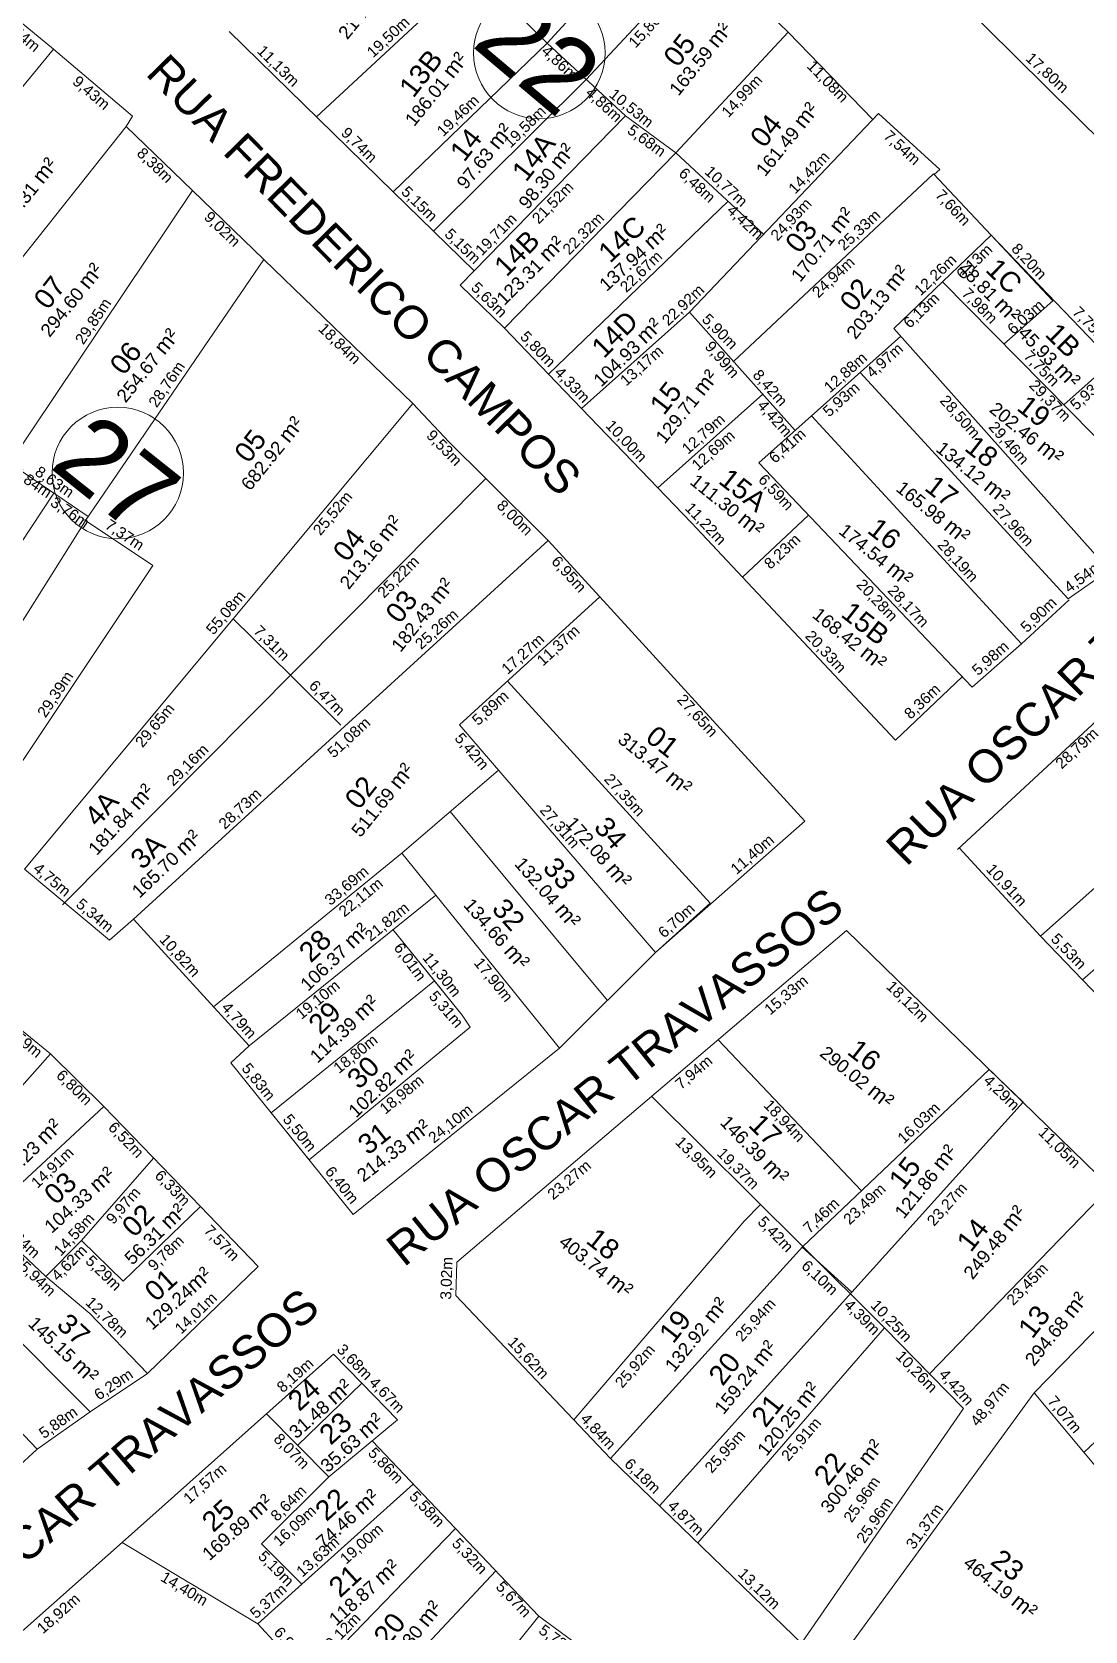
# Model space of a CAD drawing. Header units: metres. Extents: x 3808 to 8215, y 2374 to 6187.
# Drawn here: x 6014.8 to 6110.6, y 3909.4 to 4054.9 of the extents above; entities that cross this region are included whole.
import ezdxf

# ---------------------------------------------------------------- set-up
doc = ezdxf.new("R2010")
doc.units = ezdxf.units.M
doc.linetypes.add('CENTER', pattern=[2, 1.25, -0.25, 0.25, -0.25])
for name, color, linetype in [('0 - Cotas', 7, 'Continuous'), ('0 - Linhas Quadras', 7, 'Continuous'), ('0 - Nome Ruas', 7, 'CENTER'), ('0 - Numero de Lotes', 6, 'Continuous'), ('0 - Número de Quadra', 7, 'CENTER'), ('0 - Área Dos Lotes', 1, 'Continuous')]:
    doc.layers.add(name, color=color, linetype=linetype)
doc.styles.add('Arial', font='arial.ttf')
doc.styles.add('pedro', font='arial.ttf', dxfattribs={"height": 3})

msp = doc.modelspace()

# ---------------------------------------------------------------- linework, layer by layer
at = {"layer": '0 - Linhas Quadras', "linetype": 'Continuous', "lineweight": 5}
for p, q in [((6082.735, 4074.054, 0), (6112.454, 4044.574, 0)), ((6047.498, 4067.829, 0), (6061.697, 4053.857, 0)), ((6072.49, 4065.655, 0), (6061.697, 4053.857, 0)), ((6076.065, 4062.165, 0), (6065.264, 4050.552, 0)), ((6076.065, 4062.165, 0), (6083.617, 4054.871, 0)), ((6040.727, 4047.156, 0), (6055.016, 4060.432, 0)), ((6016.8, 4053.323, 0), (6011.75, 4057.475, 0)), ((6047.689, 4040.35, 0), (6032.771, 4054.934, 0)), ((6083.617, 4054.871, 0), (6073.413, 4043.885, 0)), ((6091.333, 4046.92, 0), (6083.617, 4054.871, 0)), ((6016.8, 4053.323, 0), (6005.086, 4039.075, 0)), ((6023.991, 4047.218, 0), (6016.8, 4053.323, 0)), ((6061.697, 4053.857, 0), (6047.689, 4040.35, 0)), ((6068.831, 4047.247, 0), (6061.697, 4053.857, 0)), ((6065.264, 4050.552, 0), (6051.37, 4036.751, 0)), ((6074.664, 4029.39, 0), (6091.838, 4047.452, 0)), ((6091.838, 4047.452, 0), (6097.42, 4042.386, 0)), ((6023.419, 4046.275, 0), (6003.599, 4021.356, 0)), ((6023.419, 4046.275, 0), (6023.991, 4047.218, 0)), ((6029.447, 4040.449, 0), (6023.419, 4046.275, 0)), ((6053.789, 4031.861, 0), (6068.831, 4047.247, 0)), ((6068.831, 4047.247, 0), (6073.413, 4043.885, 0)), ((6057.813, 4027.928, 0), (6073.413, 4043.885, 0)), ((6073.413, 4043.885, 0), (6081.396, 4036.47, 0)), ((6096.826, 4041.991, 0), (6078.648, 4024.916, 0)), ((6102.072, 4036.405, 0), (6096.826, 4041.991, 0)), ((6097.42, 4042.386, 0), (6096.907, 4041.904, 0)), ((6029.447, 4040.449, 0), (6012.828, 4015.656, 0)), ((6035.933, 4034.181, 0), (6029.447, 4040.449, 0)), ((6047.689, 4040.35, 0), (6055.051, 4033.152, 0)), ((6061.829, 4023.749, 0), (6078.159, 4039.477, 0)), ((6102.072, 4036.405, 0), (6093.226, 4027.911, 0)), ((6113.116, 4024.902, 0), (6102.072, 4036.405, 0)), ((6102.072, 4036.405, 0), (6107.686, 4030.428, 0)), ((6035.933, 4034.181, 0), (6019.71, 4010.438, 0)), ((6035.933, 4034.181, 0), (6049.483, 4021.085, 0)), ((6057.813, 4027.928, 0), (6053.789, 4031.861, 0)), ((6097.649, 4032.158, 0), (6118.319, 4011.188, 0)), ((6107.686, 4030.428, 0), (6103.249, 4026.477, 0)), ((6074.664, 4029.39, 0), (6064.827, 4020.63, 0)), ((6074.664, 4029.39, 0), (6084.247, 4018.629, 0)), ((6061.829, 4023.749, 0), (6057.813, 4027.928, 0)), ((6080.941, 4015.685, 0), (6093.864, 4027.194, 0)), ((6093.226, 4027.911, 0), (6112.816, 4005.913, 0)), ((6113.116, 4024.902, 0), (6108.688, 4020.958, 0)), ((6064.827, 4020.63, 0), (6061.829, 4023.749, 0)), ((6090.156, 4023.891, 0), (6109.082, 4003.31, 0)), ((6071.757, 4013.421, 0), (6081.309, 4021.927, 0)), ((6049.483, 4021.085, 0), (6033.142, 4001.483, 0)), ((6052.793, 4017.564, 0), (6049.483, 4021.085, 0)), ((6064.827, 4020.63, 0), (6074.82, 4010.235, 0)), ((6064.827, 4020.63, 0), (6071.757, 4013.421, 0)), ((6085.73, 4019.95, 0), (6104.832, 3999.216, 0)), ((6056.128, 4014.253, 0), (6052.793, 4017.564, 0)), ((6012.828, 4015.656, 0), (6019.95, 4010.79, 0)), ((6080.941, 4015.685, 0), (6100.349, 3995.262, 0)), ((6056.128, 4014.253, 0), (6017.629, 3975.484, 0)), ((6061.804, 4008.615, 0), (6056.128, 4014.253, 0)), ((6000.49, 3988.221, 0), (6016.827, 4012.924, 0)), ((6019.95, 4010.79, 0), (6004.194, 3985.723, 0)), ((6019.71, 4010.438, 0), (6025.855, 4006.342, 0)), ((6074.82, 4010.235, 0), (6093.39, 3990.451, 0)), ((6085.481, 4010.908, 0), (6079.477, 4005.273, 0)), ((6061.804, 4008.615, 0), (6024.077, 3974.173, 0)), ((6066.49, 4003.483, 0), (6061.804, 4008.615, 0)), ((6025.855, 4006.342, 0), (6009.54, 3981.897, 0)), ((6109.082, 4003.31, 0), (6112.816, 4005.913, 0)), ((6066.49, 4003.483, 0), (6053.737, 3991.84, 0)), ((6085.145, 3983.076, 0), (6066.49, 4003.483, 0)), ((6104.832, 3999.216, 0), (6109.174, 4003.21, 0)), ((6033.142, 4001.483, 0), (6014.154, 3978.707, 0)), ((6033.142, 4001.483, 0), (6038.377, 3996.333, 0)), ((6099.008, 3980.505, 0), (6120.121, 4000.078, 0)), ((6100.349, 3995.262, 0), (6104.832, 3999.216, 0)), ((6038.377, 3996.333, 0), (6042.95, 3991.803, 0)), ((6076.531, 3975.615, 0), (6058.09, 3995.814, 0)), ((6093.39, 3990.451, 0), (6099.449, 3996.209, 0)), ((6053.737, 3991.84, 0), (6071.55, 3971.134, 0)), ((6127.181, 3990.986, 0), (6106.57, 3972.633, 0)), ((6048.487, 3980.175, 0), (6057.271, 3987.732, 0)), ((6110.404, 3968.641, 0), (6130.566, 3986.514, 0)), ((6052.879, 3983.953, 0), (6067.184, 3966.781, 0)), ((6071.55, 3971.134, 0), (6085.145, 3983.076, 0)), ((6099.163, 3980.65, 0), (6106.57, 3972.633, 0)), ((6048.487, 3980.175, 0), (6031.37, 3966.185, 0)), ((6051.571, 3976.356, 0), (6048.487, 3980.175, 0)), ((6014.154, 3978.707, 0), (6021.909, 3972.242, 0)), ((6034.598, 3962.65, 0), (6051.571, 3976.356, 0)), ((6051.571, 3976.356, 0), (6062.817, 3962.429, 0)), ((6071.55, 3971.134, 0), (6076.531, 3975.615, 0)), ((6021.909, 3972.242, 0), (6024.077, 3974.173, 0)), ((6024.077, 3974.173, 0), (6034.598, 3962.65, 0)), ((6053.963, 3965.435, 0), (6047.681, 3973.215, 0)), ((6047.681, 3973.215, 0), (6051.45, 3968.547, 0)), ((6088.926, 3973.128, 0), (6053.492, 3942.954, 0)), ((6088.926, 3973.128, 0), (6112.902, 3949.798, 0)), ((6110.404, 3968.641, 0), (6106.57, 3972.633, 0)), ((6071.55, 3971.134, 0), (6062.817, 3962.429, 0)), ((6051.45, 3968.547, 0), (6036.591, 3956.548, 0)), ((6051.45, 3968.547, 0), (6053.963, 3965.435, 0)), ((6110.404, 3968.641, 0), (6117.048, 3961.725, 0)), ((6016.543, 3961.9, 0), (6012.216, 3965.438, 0)), ((6054.688, 3964.345, 0), (6053.963, 3965.435, 0)), ((6040.047, 3952.269, 0), (6054.688, 3964.345, 0)), ((6077.251, 3963.186, 0), (6090.291, 3949.457, 0)), ((6016.543, 3961.9, 0), (6006.506, 3950.659, 0)), ((6021.383, 3957.125, 0), (6016.543, 3961.9, 0)), ((6032.93, 3961.081, 0), (6034.598, 3962.65, 0)), ((6062.817, 3962.429, 0), (6044.068, 3947.289, 0)), ((6062.817, 3962.429, 0), (6058.927, 3959.288, 0)), ((6044.068, 3947.289, 0), (6032.93, 3961.081, 0)), ((6084.947, 3944.381, 0), (6101.911, 3960.493, 0)), ((6101.911, 3960.493, 0), (6104.982, 3957.504, 0)), ((6021.383, 3957.125, 0), (6013.944, 3950.202, 0)), ((6030.177, 3948.019, 0), (6021.383, 3957.125, 0)), ((6071.209, 3958.041, 0), (6084.947, 3944.381, 0)), ((6104.982, 3957.504, 0), (6089.409, 3940.218, 0)), ((6036.591, 3956.548, 0), (6040.047, 3952.269, 0)), ((6019.358, 3944.92, 0), (6025.915, 3952.433, 0)), ((6112.902, 3949.798, 0), (6096.489, 3932.803, 0)), ((5995.071, 3947.09, 0), (6015.332, 3925.941, 0)), ((6030.177, 3948.019, 0), (6023.144, 3941.227, 0)), ((6030.177, 3948.019, 0), (6035.435, 3942.574, 0)), ((6079.607, 3946.697, 0), (6081.104, 3948.202, 0)), ((6002.922, 3946.637, 0), (6020.131, 3929.34, 0)), ((6016.101, 3941.649, 0), (6010.54, 3946.889, 0)), ((6079.607, 3946.697, 0), (6064.138, 3928.602, 0)), ((6019.358, 3944.92, 0), (6016.101, 3941.649, 0)), ((6019.358, 3944.92, 0), (6023.144, 3941.227, 0)), ((6084.947, 3944.381, 0), (6067.47, 3925.089, 0)), ((6089.409, 3940.218, 0), (6084.886, 3944.314, 0)), ((6084.947, 3944.381, 0), (6092.392, 3936.977, 0)), ((6035.435, 3942.574, 0), (6025.357, 3932.843, 0)), ((6053.492, 3942.954, 0), (6053.389, 3939.933, 0)), ((6118.341, 3943.758, 0), (6105.982, 3931.058, 0)), ((6016.101, 3941.649, 0), (6020.1, 3938.286, 0)), ((6053.389, 3939.933, 0), (6067.47, 3925.089, 0)), ((6089.409, 3940.218, 0), (6071.91, 3920.795, 0)), ((6025.357, 3932.843, 0), (6020.1, 3938.286, 0)), ((6092.392, 3936.977, 0), (6075.407, 3917.413, 0)), ((6096.489, 3932.803, 0), (6092.392, 3936.977, 0)), ((6092.392, 3936.977, 0), (6099.578, 3929.656, 0)), ((6110.517, 3925.632, 0), (6123.506, 3938.023, 0)), ((6040.119, 3932.676, 0), (6042.276, 3934.597, 0)), ((6042.276, 3934.597, 0), (6044.842, 3931.954, 0)), ((6020.131, 3929.34, 0), (6025.357, 3932.843, 0)), ((6040.119, 3932.676, 0), (6024.166, 3918.463, 0)), ((6039.009, 3926.29, 0), (6044.846, 3931.958, 0)), ((6044.846, 3931.958, 0), (6048.098, 3928.609, 0)), ((6105.982, 3931.058, 0), (6087.501, 3905.715, 0)), ((6105.982, 3931.058, 0), (6119.579, 3914.789, 0)), ((6099.578, 3929.656, 0), (6084.84, 3908.289, 0)), ((6015.332, 3925.941, 0), (6020.131, 3929.34, 0)), ((6036.164, 3929.152, 0), (6041.855, 3923.428, 0)), ((6048.098, 3928.609, 0), (6041.855, 3923.428, 0)), ((6060.934, 3910.756, 0), (6045.795, 3926.698, 0)), ((6015.332, 3925.941, 0), (6011.582, 3922.495, 0)), ((6067.47, 3925.089, 0), (6087.501, 3905.715, 0)), ((6041.855, 3923.428, 0), (6035.728, 3917.337, 0)), ((6039.385, 3913.66, 0), (6049.52, 3922.775, 0)), ((6024.166, 3918.463, 0), (6008.885, 3904.908, 0)), ((6040.064, 3904.99, 0), (6053.364, 3918.727, 0)), ((6035.392, 3910.068, 0), (6023.04, 3917.464, 0)), ((6035.728, 3917.337, 0), (6039.385, 3913.66, 0)), ((6039.385, 3913.66, 0), (6035.392, 3910.068, 0)), ((6042.099, 3898.98, 0), (6057.031, 3914.866, 0)), ((6047.175, 3893.626, 0), (6060.934, 3910.756, 0)), ((6072.603, 3902.221, 0), (6060.934, 3910.756, 0)), ((6035.392, 3910.068, 0), (6040.064, 3904.99, 0))]:
    msp.add_line(p, q, dxfattribs=at)
at = {"layer": '0 - Número de Quadra', "linetype": 'ByBlock', "lineweight": 5}
for centre in [(6060.989, 4052.973, 0), (6022.651, 4014.756, 0)]:
    msp.add_circle(centre, 5.979, dxfattribs=at)

# ---------------------------------------------------------------- texts
at = {"layer": '0 - Cotas', "lineweight": 5, "style": 'Arial'}
for s, rotation, p in [('6,54m', 320.57482, (6012.079, 4055.458, 0)), ('19,50m', 42.89346, (6045.869, 4052.48, 0)), ('15,86m', 47.07423, (6069.738, 4053.353, 0)), ('11,13m', 315.64802, (6035.244, 4053.076, 0)), ('4,86m', 317.18485, (6061.108, 4053.035, 0)), ('11,08m', 314.14077, (6085.255, 4051.713, 0)), ('17,80m', 317.6259, (6105.139, 4052.377, 0)), ('9,43m', 319.66517, (6018.455, 4050.232, 0)), ('14,99m', 47.11186, (6078.189, 4047.023, 0)), ('19,46m', 43.95597, (6052.251, 4045.304, 0)), ('4,86m', 317.18485, (6065.118, 4049.233, 0)), ('10,53m', 320.71328, (6067.257, 4049.051, 0)), ('19,58m', 44.80744, (6058.373, 4044.27, 0)), ('9,74m', 315.64802, (6042.881, 4045.609, 0)), ('5,68m', 323.73177, (6068.903, 4045.75, 0)), ('7,54m', 317.77015, (6092.223, 4045.304, 0)), ('8,38m', 315.97608, (6024.306, 4043.756, 0)), ('14,42m', 46.44326, (6084.263, 4040.066, 0)), ('6,48m', 317.11186, (6073.589, 4041.906, 0)), ('10,77m', 317.11186, (6075.947, 4042.077, 0)), ('5,15m', 315.64802, (6048.359, 4040.254, 0)), ('21,52m', 45.64802, (6060.936, 4037.347, 0)), ('7,66m', 313.20698, (6096.93, 4039.99, 0)), ('4,42m', 317.11186, (6077.971, 4038.543, 0)), ('24,93m', 46.64312, (6082.646, 4035.8, 0)), ('9,02m', 315.97608, (6030.422, 4037.945, 0)), ('19,71m', 45.64802, (6055.769, 4034.459, 0)), ('22,32m', 45.64802, (6063.715, 4034.538, 0)), ('25,33m', 42.93768, (6088.7, 4034.922, 0)), ('5,15m', 315.64802, (6052.295, 4036.407, 0)), ('22,67m', 44.03072, (6068.91, 4031.119, 0)), ('24,94m', 43.20698, (6086.37, 4030.627, 0)), ('12,26m', 43.83291, (6095.669, 4030.812, 0)), ('6,13m', 43.83291, (6099.496, 4032.287, 0)), ('8,20m', 313.20698, (6103.853, 4035.093, 0)), ('5,63m', 315.64802, (6054.704, 4031.526, 0)), ('22,92m', 43.71193, (6072.721, 4028.086, 0)), ('7,98m', 314.58647, (6099.337, 4031.015, 0)), ('29,85m', 56.16556, (6019.522, 4026.36, 0)), ('6,13m', 43.83291, (6094.678, 4027.858, 0)), ('6,03m', 41.68623, (6104.105, 4027.294, 0)), ('7,75m', 314.49541, (6109.4, 4029.315, 0)), ('5,90m', 314.71739, (6075.705, 4028.667, 0)), ('18,84m', 315.97608, (6040.816, 4027.798, 0)), ('5,80m', 313.86841, (6059.17, 4027.093, 0)), ('13,17m', 41.68623, (6068.888, 4022.611, 0)), ('9,99m', 311.08962, (6075.981, 4026.22, 0)), ('12,88m', 41.68623, (6087.421, 4021.991, 0)), ('4,97m', 41.75242, (6091.273, 4023.345, 0)), ('7,75m', 314.58647, (6104.963, 4025.304, 0)), ('28,76m', 55.68871, (6026.192, 4020.631, 0)), ('4,33m', 313.86841, (6062.296, 4023.84, 0)), ('8,42m', 311.68623, (6080.328, 4023.63, 0)), ('5,93m', 41.63074, (6087.33, 4019.796, 0)), ('29,37m', 314.58647, (6105.466, 4022.656, 0)), ('5,93m', 41.68623, (6109.818, 4020.403, 0)), ('4,42m', 311.68623, (6080.754, 4020.855, 0)), ('28,50m', 311.68623, (6097.349, 4021.295, 0)), ('12,79m', 41.68623, (6074.504, 4016.403, 0)), ('9,53m', 314.2051, (6050.641, 4018.097, 0)), ('10,00m', 313.86841, (6066.945, 4019.005, 0)), ('12,69m', 41.68623, (6075.395, 4014.913, 0)), ('6,41m', 41.68623, (6082.424, 4015.581, 0)), ('29,46m', 311.68623, (6101.786, 4018.9, 0)), ('8,63m', 325.65626, (6015.026, 4014.639, 0)), ('4,84m', 325.65626, (6013.017, 4014.606, 0)), ('6,59m', 313.53963, (6080.831, 4014.08, 0)), ('3,76m', 325.65626, (6016.431, 4011.863, 0)), ('25,52m', 50.18338, (6041.078, 4008.995, 0)), ('8,00m', 315.19998, (6057.04, 4011.712, 0)), ('11,22m', 313.45552, (6074.167, 4011.499, 0)), ('27,96m', 312.60194, (6102.171, 4011.416, 0)), ('7,37m', 326.3095, (6021.399, 4009.793, 0)), ('8,23m', 43.18735, (6082.001, 4005.94, 0)), ('28,19m', 312.65394, (6097.131, 4008.166, 0)), ('25,22m', 45.19998, (6046.867, 4003.308, 0)), ('6,95m', 312.39382, (6062.018, 4006.656, 0)), ('4,54m', 36.58828, (6109.182, 4003.795, 0)), ('55,08m', 50.18338, (6031.353, 3999.962, 0)), ('20,28m', 313.53963, (6089.758, 4004.538, 0)), ('28,17m', 313.53963, (6092.597, 4003.999, 0)), ('5,90m', 43.92278, (6105.339, 4000.165, 0)), ('7,31m', 315.46675, (6034.921, 4000.294, 0)), ('25,26m', 41.7239, (6050.241, 3998.637, 0)), ('17,27m', 42.39382, (6058.101, 3996.365, 0)), ('11,37m', 42.39382, (6061.316, 3997.138, 0)), ('20,33m', 313.18735, (6085.098, 3999.87, 0)), ('5,98m', 41.41441, (6100.882, 3996.265, 0)), ('29,39m', 56.28002, (6016.085, 3992.424, 0)), ('6,47m', 315.27316, (6039.965, 3995.323, 0)), ('8,36m', 43.53963, (6094.749, 3992.294, 0)), ('29,65m', 50.18338, (6024.907, 3989.711, 0)), ('5,89m', 42.39382, (6055.427, 3991.716, 0)), ('27,65m', 312.43253, (6073.448, 3994.078, 0)), ('51,08m', 42.39382, (6042.284, 3988.764, 0)), ('5,42m', 310.70387, (6053.222, 3990.591, 0)), ('28,79m', 42.83039, (6108.501, 3987.771, 0)), ('29,16m', 45.13751, (6027.705, 3986.201, 0)), ('27,35m', 312.39382, (6066.812, 3986.854, 0)), ('28,73m', 42.91136, (6032.388, 3982.273, 0)), ('27,31m', 310.70387, (6060.97, 3984.045, 0)), ('11,40m', 40.89747, (6078.924, 3978.166, 0)), ('4,75m', 320.18338, (6014.873, 3978.626, 0)), ('10,91m', 312.73325, (6101.558, 3978.647, 0)), ('33,69m', 39.75633, (6041.986, 3975.352, 0)), ('22,11m', 39.25968, (6043.255, 3974.303, 0)), ('5,34m', 320.18338, (6018.769, 3975.38, 0)), ('21,82m', 38.92199, (6045.636, 3972.078, 0)), ('6,70m', 41.98056, (6072.344, 3972.386, 0)), ('10,82m', 312.39382, (6026.371, 3972.254, 0)), ('6,01m', 306.11738, (6047.7, 3971.567, 0)), ('5,53m', 313.84749, (6107.441, 3972.303, 0)), ('11,30m', 308.30866, (6050.301, 3970.647, 0)), ('17,90m', 308.92199, (6054.982, 3970.16, 0)), ('15,33m', 40.41588, (6081.977, 3965.38, 0)), ('19,10m', 39.44041, (6039.351, 3964.986, 0)), ('5,31m', 310.78998, (6050.88, 3967.119, 0)), ('18,12m', 315.78173, (6092.466, 3967.951, 0)), ('4,79m', 312.39382, (6032.013, 3966.074, 0)), ('5,59m', 320.73298, (6012.277, 3963.942, 0)), ('18,80m', 38.92199, (6042.768, 3960.065, 0)), ('7,94m', 40.41588, (6073.878, 3958.608, 0)), ('6,80m', 315.3919, (6016.978, 3959.868, 0)), ('5,83m', 308.92199, (6033.855, 3960.573, 0)), ('18,98m', 39.51809, (6046.98, 3956.362, 0)), ('4,29m', 315.78173, (6101.309, 3959.383, 0)), ('24,10m', 38.92199, (6051.398, 3953.722, 0)), ('18,94m', 313.52397, (6081.32, 3957.176, 0)), ('16,03m', 43.52397, (6094.143, 3953.666, 0)), ('6,52m', 313.99966, (6021.706, 3955.147, 0)), ('5,50m', 308.92199, (6037.601, 3955.934, 0)), ('13,95m', 315.16146, (6073.284, 3953.804, 0)), ('11,05m', 315.78173, (6106.287, 3954.678, 0)), ('14,91m', 43.35042, (6015.341, 3949.613, 0)), ('19,37m', 315.16146, (6077.08, 3952.768, 0)), ('6,33m', 313.99966, (6025.94, 3950.767, 0)), ('6,40m', 308.92199, (6041.44, 3951.18, 0)), ('23,27m', 40.41588, (6062.251, 3948.57, 0)), ('23,49m', 43.54045, (6089.215, 3946.295, 0)), ('23,27m', 48.40208, (6096.891, 3946.156, 0)), ('9,97m', 48.89132, (6022.243, 3946.323, 0)), ('7,46m', 43.57585, (6085.553, 3945.506, 0)), ('14,58m', 47.69768, (6017.474, 3943.443, 0)), ('5,42m', 314.21137, (6080.776, 3946.556, 0)), ('7,64m', 316.70268, (6012.19, 3945.883, 0)), ('7,57m', 313.99966, (6030.411, 3945.765, 0)), ('4,62m', 45.11887, (6017.211, 3941.175, 0)), ('9,78m', 43.99966, (6025.974, 3942.098, 0)), ('25,94m', 316.59998, (6013.06, 3942.967, 0)), ('5,29m', 315.71105, (6019.634, 3942.978, 0)), ('3,02m', 88.05149, (6052.975, 3939.533, 0)), ('6,10m', 316.98129, (6084.747, 3942.513, 0)), ('23,45m', 45.99811, (6104.098, 3938.947, 0)), ('12,78m', 316.42836, (6019.632, 3939.202, 0)), ('14,01m', 43.99966, (6028.42, 3936.356, 0)), ('25,94m', 47.82671, (6079.446, 3935.653, 0)), ('4,39m', 315.16146, (6088.629, 3938.981, 0)), ('10,25m', 313.67968, (6091.051, 3938.961, 0)), ('3,68m', 314.15489, (6042.504, 3934.936, 0)), ('15,62m', 313.48945, (6058.039, 3935.612, 0)), ('25,92m', 49.12028, (6068.533, 3931.428, 0)), ('8,19m', 41.69856, (6037.658, 3931.019, 0)), ('10,26m', 314.46279, (6093.334, 3934.326, 0)), ('6,29m', 33.83049, (6020.925, 3930.353, 0)), ('4,42m', 312.21461, (6097.257, 3932.698, 0)), ('4,67m', 314.15489, (6045.432, 3931.929, 0)), ('48,97m', 50.96972, (6100.864, 3927.941, 0)), ('5,88m', 35.31352, (6015.93, 3926.854, 0)), ('7,07m', 309.88628, (6107.154, 3930.279, 0)), ('4,84m', 313.48945, (6064.654, 3928.639, 0)), ('25,91m', 49.03755, (6083.649, 3924.771, 0)), ('8,07m', 314.83707, (6036.75, 3926.796, 0)), ('25,95m', 47.98388, (6076.677, 3923.69, 0)), ('5,86m', 313.51979, (6045.338, 3925.533, 0)), ('17,57m', 41.68792, (6029.159, 3920.907, 0)), ('6,18m', 315.95539, (6068.646, 3924.509, 0)), ('8,64m', 44.83707, (6037.145, 3919.309, 0)), ('25,96m', 55.40483, (6089.399, 3919.181, 0)), ('5,58m', 313.51979, (6049.088, 3921.57, 0)), ('4,87m', 315.95539, (6072.588, 3920.696, 0)), ('25,96m', 55.40821, (6090.571, 3917.302, 0)), ('31,37m', 53.89951, (6095.055, 3916.753, 0)), ('16,09m', 42.44945, (6037.35, 3917.036, 0)), ('19,00m', 41.96959, (6043.421, 3915.412, 0)), ('5,32m', 313.51979, (6052.972, 3917.293, 0)), ('5,19m', 314.83707, (6035.338, 3916.121, 0)), ('13,63m', 41.96959, (6039.439, 3914.246, 0)), ('13,12m', 315.95539, (6078.971, 3914.522, 0)), ('14,40m', 329.09021, (6026.458, 3914.03, 0)), ('5,37m', 41.96959, (6035.228, 3910.458, 0)), ('5,67m', 313.51979, (6056.964, 3913.361, 0)), ('18,92m', 41.57438, (6015.838, 3909.081, 0)), ('19,12m', 45.92465, (6041.576, 3907.127, 0)), ('6,90m', 310.72184, (6036.777, 3909.247, 0)), ('5,73m', 323.81744, (6060.848, 3909.279, 0))]:
    msp.add_text(s, height=1, rotation=rotation, dxfattribs=at).set_placement(p)
at = {"layer": '0 - Nome Ruas', "linetype": 'Continuous', "lineweight": 5, "style": 'pedro'}
for s, rotation, p in [('RUA FREDERICO CAMPOS', 314.45593, (6025.083, 4051.022, 0)), ('RUA OSCAR TRAVASSOS', 44.64404, (6094.366, 3978.863, 0)), ('RUA OSCAR TRAVASSOS', 38.90259, (6048.673, 3942.449, 0)), ('RUA OSCAR TRAVASSOS', 40.61229, (6001.973, 3904.875, 0))]:
    msp.add_text(s, height=3, rotation=rotation, dxfattribs=at).set_placement(p)
at = {"layer": '0 - Numero de Lotes', "lineweight": 5, "style": 'Arial'}
for s, rotation, p in [('05', 51.92725, (6073.568, 4051.571, -540.279)), ('13B', 51.92725, (6049.53, 4048.797, -540.279)), ('04', 51.92725, (6081.447, 4044.238, -540.279)), ('14', 51.92725, (6054.152, 4042.964, -540.279)), ('14A', 51.92725, (6059.787, 4041.155, -540.279)), ('14C', 43.4531, (6067.421, 4033.782, -540.279)), ('03', 51.92725, (6084.638, 4034.63, -540.279)), ('14B', 45.67875, (6058.011, 4032.517, -540.279)), ('07', 51.92725, (6016.291, 4029.515, -540.279)), ('1C', 315.8113, (6101.472, 4033.166, -540.279)), ('02', 51.92725, (6089.594, 4029.32, -540.279)), ('14D', 45.19315, (6066.85, 4025.096, -540.279)), ('1B', 315.25715, (6106.898, 4027.293, -540.279)), ('06', 51.92725, (6023.209, 4023.554, -540.279)), ('15', 51.92725, (6072.317, 4019.918, -540.279)), ('19', 321.92725, (6104.31, 4020.552, -540.279)), ('05', 51.92725, (6034.535, 4015.555, -540.279)), ('18', 321.92725, (6099.553, 4016.883, -540.279)), ('15A', 321.92725, (6077.18, 4013.901, -540.279)), ('17', 321.92725, (6095.92, 4013.273, -540.279)), ('04', 51.92725, (6043.502, 4006.565, -540.279)), ('16', 321.92725, (6090.712, 4009.4, -540.279)), ('03', 51.92725, (6048.285, 4000.955, -540.279)), ('15B', 321.92725, (6088.314, 4001.766, -540.279)), ('01', 321.92725, (6070.531, 3990.482, -540.279)), ('02', 51.92725, (6044.58, 3984.029, -540.279)), ('4A', 48.53485, (6020.816, 3982.468, -540.279)), ('34', 311.98532, (6065.862, 3982.463, -540.279)), ('3A', 44.4037, (6024.889, 3978.586, -540.279)), ('33', 311.98532, (6061.214, 3978.78, -540.279)), ('32', 311.98532, (6056.579, 3975.036, -540.279)), ('28', 44.4037, (6040.215, 3970.114, -540.279)), ('29', 44.4037, (6041.081, 3963.562, -540.279)), ('16', 321.92725, (6088.883, 3961.962, -540.279)), ('30', 44.4037, (6044.592, 3958.601, -540.279)), ('17', 315.12048, (6079.916, 3955.362, -540.279)), ('31', 38.4621, (6045.409, 3952.635, -540.279)), ('15', 51.92725, (6094.061, 3949.408, -540.279)), ('03', 42.47322, (6016.986, 3948.08, -540.279)), ('02', 44.7679, (6024.131, 3945.126, -540.279)), ('18', 321.92725, (6065.128, 3944.78, -540.279)), ('14', 51.92725, (6100.238, 3943.777, -540.279)), ('01', 42.47322, (6026.127, 3939.272, -540.279)), ('37', 317.19237, (6016.984, 3937.13, -540.279)), ('19', 51.92725, (6073.169, 3935.461, -540.279)), ('13', 51.92725, (6105.824, 3935.898, -540.279)), ('20', 51.92725, (6077.668, 3931.6, -540.279)), ('24', 42.47322, (6039.158, 3929.311, -540.279)), ('21', 51.92725, (6081.573, 3927.812, -540.279)), ('23', 42.47322, (6042.012, 3926.239, -540.279)), ('22', 51.92725, (6087.246, 3922.501, -540.279)), ('22', 42.47322, (6041.632, 3919.303, -540.279)), ('25', 42.47322, (6031.338, 3918.298, -540.279)), ('23', 321.92725, (6101.914, 3915.563, -540.279)), ('21', 42.47322, (6042.869, 3912.357, -540.279)), ('20', 51.92725, (6047.203, 3907.909, -540.279))]:
    msp.add_text(s, height=1.8197, rotation=rotation, dxfattribs=at).set_placement(p)
at = {"layer": '0 - Número de Quadra', "linetype": 'Continuous', "lineweight": 5, "style": 'pedro'}
for s, rotation, p in [('22', 319.84644, (6054.72, 4053.688, 0)), ('27', 321.4449, (6016.338, 4015.318, 0))]:
    msp.add_text(s, height=6.7786, rotation=rotation, dxfattribs=at).set_placement(p)
at = {"layer": '0 - Área Dos Lotes', "lineweight": 5, "style": 'Arial'}
for s, height, rotation, p in [('211.31 ', 1.2, 50.93117, (6043.528, 4054.126, 0)), ('m²', 1.4, 50.93117, (6077.168, 4053.329, 0)), ('163.59 ', 1.2, 50.93117, (6073.643, 4048.987, 0)), ('m²', 1.4, 50.93117, (6053.13, 4050.555, 0)), ('186.01 ', 1.2, 50.93117, (6049.605, 4046.212, 0)), ('m²', 1.4, 50.93117, (6085.047, 4045.995, 0)), ('m²', 1.4, 50.93117, (6057.235, 4044.086, 0)), ('161.49 ', 1.2, 50.93117, (6081.522, 4041.653, 0)), ('m²', 1.4, 50.93117, (6062.87, 4042.276, 0)), ('m²', 1.4, 50.93117, (6015.826, 4040.963, 0)), ('97.63 ', 1.2, 50.93117, (6054.298, 4040.467, 0)), ('98.30 ', 1.2, 50.93117, (6059.932, 4038.658, 0)), ('284.31 ', 1.2, 50.93117, (6012.301, 4036.62, 0)), (' m²', 1.4, 50.93117, (6087.944, 4036.026, 0)), ('m²', 1.4, 42.45702, (6071.241, 4034.99, 0)), ('m²', 1.4, 44.68267, (6061.78, 4033.872, 0)), ('170.71', 1.2, 50.93117, (6084.712, 4032.045, 0)), ('137.94 ', 1.2, 42.45702, (6067.114, 4031.215, 0)), ('m²', 1.4, 50.93117, (6019.974, 4031.376, 0)), ('123.31 ', 1.2, 44.68267, (6057.804, 4029.939, 0)), ('m²', 1.4, 50.93117, (6093.278, 4031.181, 0)), ('48.81 ', 1.2, 314.81522, (6099.007, 4033.253, 0)), ('294.60 ', 1.2, 50.93117, (6016.449, 4027.034, 0)), ('203.13 ', 1.2, 50.93117, (6089.753, 4026.838, 0)), ('m²', 1.4, 314.81522, (6102.292, 4029.947, 0)), ('m²', 1.4, 44.19707, (6070.631, 4026.419, 0)), ('m²', 1.4, 50.93117, (6026.892, 4025.415, 0)), ('45.93', 1.2, 314.26107, (6104.434, 4027.403, 0)), ('254.67 ', 1.2, 50.93117, (6023.367, 4021.072, 0)), ('104.93 ', 1.2, 44.19707, (6066.621, 4022.52, 0)), ('m²', 1.4, 50.93117, (6075.916, 4021.676, 0)), (' m²', 1.4, 314.26107, (6107.362, 4024.399, 0)), ('129.71 ', 1.2, 50.93117, (6072.391, 4017.334, 0)), ('202.46 ', 1.2, 320.93117, (6101.829, 4020.393, 0)), ('m²', 1.4, 50.93117, (6038.21, 4017.406, 0)), ('682.92 ', 1.2, 50.93117, (6034.685, 4013.063, 0)), ('134.12 ', 1.2, 320.93117, (6096.968, 4016.809, 0)), ('m²', 1.4, 320.93117, (6106.171, 4016.868, 0)), ('111.30 ', 1.2, 320.93117, (6074.596, 4013.827, 0)), ('165.98 ', 1.2, 320.93117, (6093.335, 4013.199, 0)), ('m²', 1.4, 320.93117, (6101.311, 4013.284, 0)), ('m²', 1.4, 50.93117, (6047.186, 4008.427, 0)), ('m²', 1.4, 320.93117, (6078.938, 4010.302, 0)), ('174.54 ', 1.2, 320.93117, (6088.127, 4009.325, 0)), ('m²', 1.4, 320.93117, (6097.677, 4009.674, 0)), ('213.16 ', 1.2, 50.93117, (6043.661, 4004.084, 0)), ('m²', 1.4, 50.93117, (6051.884, 4002.713, 0)), ('m²', 1.4, 320.93117, (6092.47, 4005.8, 0)), ('182.43 ', 1.2, 50.93117, (6048.359, 3998.371, 0)), ('168.42 ', 1.2, 320.93117, (6085.729, 4001.691, 0)), ('m²', 1.4, 320.93117, (6090.072, 3998.166, 0)), ('313.47 ', 1.2, 320.93117, (6068.033, 3990.337, 0)), ('m²', 1.4, 50.93117, (6048.251, 3985.875, 0)), ('m²', 1.4, 47.53877, (6024.513, 3984.01, 0)), ('m²', 1.4, 320.93117, (6072.376, 3986.811, 0)), ('511.69 ', 1.2, 50.93117, (6044.725, 3981.532, 0)), ('181.84 ', 1.2, 47.53877, (6020.737, 3979.884, 0)), ('172.08 ', 1.2, 310.98924, (6063.304, 3982.835, 0)), ('m²', 1.4, 43.40762, (6028.688, 3979.857, 0)), ('165.70 ', 1.2, 43.40762, (6024.624, 3976.013, 0)), ('132.04 ', 1.2, 310.98924, (6058.656, 3979.153, 0)), ('m²', 1.4, 310.98924, (6066.972, 3978.613, 0)), ('134.66 ', 1.2, 310.98924, (6054.02, 3975.409, 0)), ('m²', 1.4, 310.98924, (6062.324, 3974.931, 0)), ('m²', 1.4, 43.40762, (6044.014, 3971.386, 0)), ('106.37 ', 1.2, 43.40762, (6039.95, 3967.542, 0)), ('m²', 1.4, 310.98924, (6057.689, 3971.187, 0)), ('m²', 1.4, 43.40762, (6044.88, 3964.834, 0)), ('114.39 ', 1.2, 43.40762, (6040.816, 3960.99, 0)), ('m²', 1.4, 43.40762, (6048.391, 3959.872, 0)), ('290.02 ', 1.2, 320.93117, (6086.402, 3961.804, 0)), ('102.82 ', 1.2, 43.40762, (6044.327, 3956.029, 0)), ('m²', 1.4, 320.93117, (6090.745, 3958.279, 0)), ('m²', 1.4, 44.37314, (6016.05, 3953.567, 0)), ('m²', 1.4, 37.46602, (6049.425, 3953.587, 0)), ('146.39 ', 1.2, 314.1244, (6077.341, 3955.594, 0)), ('92.23 ', 1.2, 44.37314, (6012.718, 3950.307, 0)), ('214.33 ', 1.2, 37.46602, (6044.986, 3950.185, 0)), ('m²', 1.4, 50.93117, (6097.661, 3951.165, 0)), ('m²', 1.4, 41.47714, (6020.825, 3949.222, 0)), ('m²', 1.4, 314.1244, (6081.235, 3951.579, 0)), ('121.86 ', 1.2, 50.93117, (6094.136, 3946.823, 0)), ('104.33 ', 1.2, 41.47714, (6016.635, 3945.518, 0)), ('m²', 1.4, 43.77182, (6027.33, 3945.855, 0)), ('m²', 1.4, 50.93117, (6103.922, 3945.638, 0)), ('56.31 ', 1.2, 43.77182, (6023.965, 3942.63, 0)), ('249.48 ', 1.2, 50.93117, (6100.397, 3941.296, 0)), ('403.74 ', 1.2, 320.93117, (6062.668, 3944.604, 0)), ('m²', 1.4, 41.47714, (6029.618, 3940.106, 0)), ('m²', 1.4, 320.93117, (6067.011, 3941.079, 0)), ('129.24', 1.2, 41.47714, (6025.776, 3936.71, 0)), (' m²', 1.4, 50.93117, (6076.475, 3936.857, 0)), ('m²', 1.4, 50.93117, (6109.507, 3937.76, 0)), ('145.15 ', 1.2, 316.19629, (6014.402, 3937.269, 0)), ('132.92', 1.2, 50.93117, (6073.244, 3932.877, 0)), ('294.68 ', 1.2, 50.93117, (6105.982, 3933.417, 0)), ('m²', 1.4, 50.93117, (6081.268, 3933.358, 0)), ('m²', 1.4, 316.19629, (6018.439, 3933.397, 0)), ('159.24 ', 1.2, 50.93117, (6077.743, 3929.016, 0)), ('m²', 1.4, 41.47714, (6042.383, 3929.91, 0)), ('m²', 1.4, 50.93117, (6085.173, 3929.57, 0)), ('31.48 ', 1.2, 41.47714, (6038.891, 3926.823, 0)), ('120.25 ', 1.2, 50.93117, (6081.648, 3925.228, 0)), ('m²', 1.4, 41.47714, (6045.237, 3926.838, 0)), ('35.63 ', 1.2, 41.47714, (6041.745, 3923.751, 0)), ('m²', 1.4, 50.93117, (6090.916, 3924.346, 0)), ('300.46 ', 1.2, 50.93117, (6087.391, 3920.004, 0)), ('m²', 1.4, 41.47714, (6044.85, 3919.896, 0)), ('m²', 1.4, 41.47714, (6035.177, 3919.441, 0)), ('169.89 ', 1.2, 41.47714, (6030.987, 3915.736, 0)), ('74.46 ', 1.2, 41.47714, (6041.358, 3916.809, 0)), ('m²', 1.4, 41.47714, (6046.709, 3913.499, 0)), ('464.19 ', 1.2, 320.93117, (6099.455, 3915.387, 0)), ('118.87 ', 1.2, 41.47714, (6042.518, 3909.795, 0)), ('m²', 1.4, 50.93117, (6050.803, 3909.666, 0)), ('m²', 1.4, 320.93117, (6103.797, 3911.862, 0)), ('121.30 ', 1.2, 50.93117, (6047.277, 3905.324, 0))]:
    msp.add_text(s, height=height, rotation=rotation, dxfattribs=at).set_placement(p)

doc.saveas('drawing.dxf')
